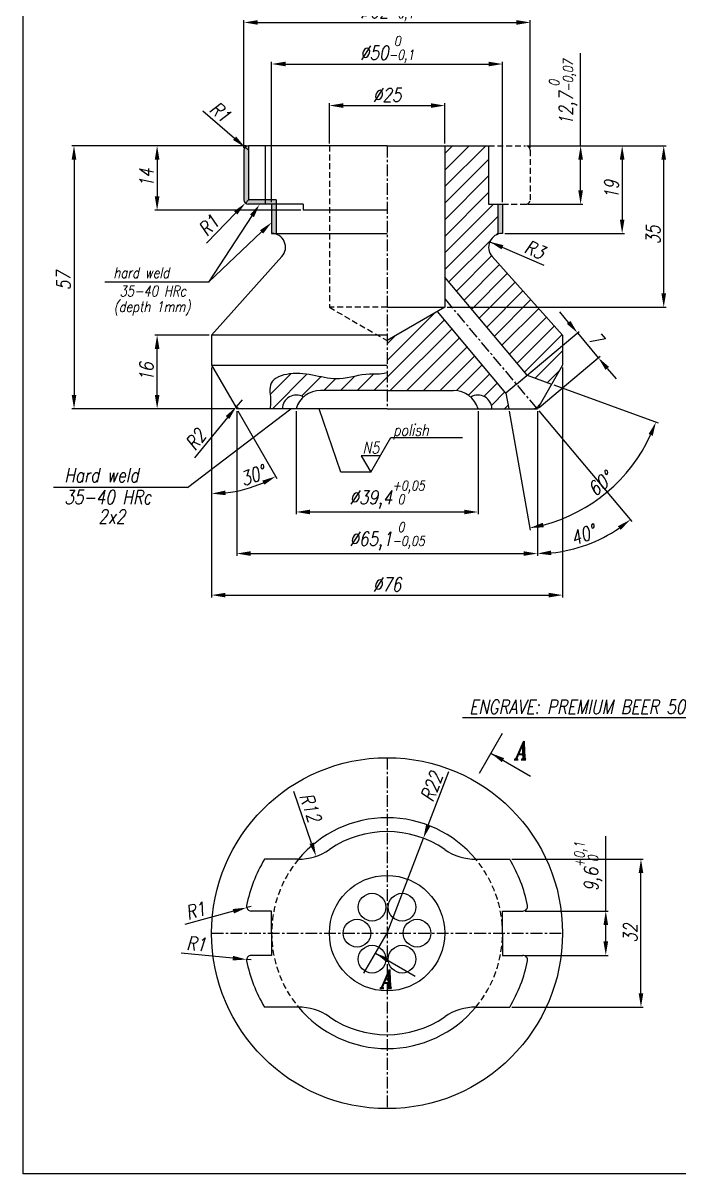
# Model space of a CAD drawing. Header units: millimetres. Extents: x 5 to 286, y 5 to 409.
# Drawn here: x 5 to 147.1, y 5 to 254.2 of the extents above; entities that cross this region are included whole.
import ezdxf

# ---------------------------------------------------------------- set-up
doc = ezdxf.new("R2010")
doc.units = ezdxf.units.MM
doc.header["$LTSCALE"] = 0.2
doc.linetypes.add('CENTERX2', pattern=[20.319999999999997, 12.7, -2.54, 2.54, -2.54])
doc.linetypes.add('HIDDEN', pattern=[9.524999999999999, 6.35, -3.175])
for name, color, linetype in [('CENTERLINE', 4, 'CENTERX2'), ('DIMENSIONS', 2, 'Continuous'), ('HATCH', 3, 'Continuous'), ('HIDDEN', 3, 'HIDDEN'), ('TEXT', 2, 'Continuous')]:
    doc.layers.add(name, color=color, linetype=linetype)
doc.layers.add('OUTLINE', color=7, linetype='Continuous', lineweight=25)
doc.styles.add('ITALICT', font='italict', dxfattribs={"width": 0.8, "height": 3})
doc.dimstyles.new('ISO-25', dxfattribs={"dimtxt": 3, "dimasz": 3, "dimexe": 0.5, "dimexo": 0.5, "dimgap": 0.8, "dimtad": 1, "dimtxsty": 'ITALICT', "dimcen": 0, "dimadec": 0, "dimazin": 0, "dimtfac": 1, "dimtmove": 0, "dimatfit": 3, "dimfxl": 1, "dimarcsym": 0})

# ---------------------------------------------------------------- blocks, each defined once
blk = doc.blocks.new('*D2')
at = {"layer": 'DEFPOINTS', "color": 0}
for p in [(96.3554165740739, 236.3528403433542), (71.35541657407384, 227.6688926138794), (96.3554165740739, 227.6688926138795)]:
    blk.add_point(p, dxfattribs=at)
at = {"layer": 'DIMENSIONS', "color": 0, "lineweight": -2}
for p, q in [((71.35541657407384, 228.1688926138794), (71.35541657407384, 236.8528403433542)), ((96.3554165740739, 228.1688926138795), (96.3554165740739, 236.8528403433542)), ((74.35541657407384, 236.3528403433542), (93.3554165740739, 236.3528403433542))]:
    blk.add_line(p, q, dxfattribs=at)
at = {"layer": 'DIMENSIONS', "color": 0}
for points in [[(74.35541657407384, 236.8528403433542), (74.35541657407384, 235.8528403433542), (71.35541657407384, 236.3528403433542)], [(93.3554165740739, 235.8528403433542), (93.3554165740739, 236.8528403433542), (96.3554165740739, 236.3528403433542)]]:
    blk.add_solid(points, dxfattribs=at)
at = {"layer": 'DIMENSIONS', "color": 0, "insert": (83.85541657407387, 238.6528403433542), "char_height": 3, "attachment_point": 5, "style": 'ITALICT'}
blk.add_mtext('%%C25', dxfattribs=at)
blk = doc.blocks.new('*D3')
at = {"layer": 'DEFPOINTS', "color": 0}
for p in [(108.8554165740739, 245.3528403433542), (58.8554165740739, 214.9688926138794), (108.8554165740739, 214.9688926138794)]:
    blk.add_point(p, dxfattribs=at)
at = {"layer": 'DIMENSIONS', "color": 0, "lineweight": -2}
for p, q in [((58.8554165740739, 215.4688926138794), (58.8554165740739, 245.8528403433542)), ((61.8554165740739, 245.3528403433542), (105.8554165740739, 245.3528403433542)), ((108.8554165740739, 215.4688926138794), (108.8554165740739, 245.8528403433542))]:
    blk.add_line(p, q, dxfattribs=at)
at = {"layer": 'DIMENSIONS', "color": 0}
for points in [[(61.8554165740739, 245.8528403433542), (61.8554165740739, 244.8528403433542), (58.8554165740739, 245.3528403433542)], [(105.8554165740739, 244.8528403433542), (105.8554165740739, 245.8528403433542), (108.8554165740739, 245.3528403433542)]]:
    blk.add_solid(points, dxfattribs=at)
at = {"layer": 'DIMENSIONS', "color": 0, "insert": (83.8554165740739, 248.8375278433542), "char_height": 3, "attachment_point": 5, "style": 'ITALICT'}
blk.add_mtext('%%C50{}{\\H0.71x;\\C3;\\S 0^ -0,1;}', dxfattribs=at)
blk = doc.blocks.new('*D4')
at = {"layer": 'DEFPOINTS', "color": 0}
for p in [(114.8554165740739, 254.3528403433542), (52.8554165740739, 226.6688926138794), (114.8554165740739, 226.6688926138795)]:
    blk.add_point(p, dxfattribs=at)
at = {"layer": 'DIMENSIONS', "color": 0, "lineweight": -2}
for p, q in [((52.8554165740739, 227.1688926138794), (52.8554165740739, 254.8528403433542)), ((55.8554165740739, 254.3528403433542), (111.8554165740739, 254.3528403433542)), ((114.8554165740739, 227.1688926138795), (114.8554165740739, 254.8528403433542))]:
    blk.add_line(p, q, dxfattribs=at)
at = {"layer": 'DIMENSIONS', "color": 0}
for points in [[(55.8554165740739, 254.8528403433542), (55.8554165740739, 253.8528403433542), (52.8554165740739, 254.3528403433542)], [(111.8554165740739, 253.8528403433542), (111.8554165740739, 254.8528403433542), (114.8554165740739, 254.3528403433542)]]:
    blk.add_solid(points, dxfattribs=at)
at = {"layer": 'DIMENSIONS', "color": 0, "insert": (83.8554165740739, 257.8375278433542), "char_height": 3, "attachment_point": 5, "style": 'ITALICT'}
blk.add_mtext('%%C62{}{\\H0.71x;\\C3;\\S 0^ -0,1;}', dxfattribs=at)
blk = doc.blocks.new('*D5')
at = {"layer": 'DEFPOINTS', "color": 0}
for p in [(53.8554165740739, 227.6688926138794), (34.04889041950679, 213.6688926138794), (65.69906546725912, 213.6688926138794)]:
    blk.add_point(p, dxfattribs=at)
at = {"layer": 'DIMENSIONS', "color": 0, "lineweight": -2}
for p, q in [((53.3554165740739, 227.6688926138794), (33.54889041950679, 227.6688926138794)), ((34.04889041950679, 224.6688926138794), (34.04889041950679, 216.6688926138794)), ((65.19906546725912, 213.6688926138794), (33.54889041950679, 213.6688926138794))]:
    blk.add_line(p, q, dxfattribs=at)
at = {"layer": 'DIMENSIONS', "color": 0}
for points in [[(34.54889041950679, 224.6688926138794), (33.54889041950679, 224.6688926138794), (34.04889041950679, 227.6688926138794)], [(33.54889041950679, 216.6688926138794), (34.54889041950679, 216.6688926138794), (34.04889041950679, 213.6688926138794)]]:
    blk.add_solid(points, dxfattribs=at)
at = {"layer": 'DIMENSIONS', "color": 0, "insert": (31.74889041950679, 220.6688926138794), "char_height": 3, "attachment_point": 5, "rotation": 90, "style": 'ITALICT'}
blk.add_mtext('14', dxfattribs=at)
blk = doc.blocks.new('*D6')
at = {"layer": 'DEFPOINTS', "color": 0}
for p in [(34.04889041950679, 186.6688926138794), (45.8554165740739, 186.6688926138794), (51.30541657407349, 170.6688926138794)]:
    blk.add_point(p, dxfattribs=at)
at = {"layer": 'DIMENSIONS', "color": 0, "lineweight": -2}
for p, q in [((45.3554165740739, 186.6688926138794), (33.54889041950679, 186.6688926138794)), ((34.04889041950679, 173.6688926138794), (34.04889041950679, 183.6688926138794)), ((50.80541657407349, 170.6688926138794), (33.54889041950679, 170.6688926138794))]:
    blk.add_line(p, q, dxfattribs=at)
at = {"layer": 'DIMENSIONS', "color": 0}
for points in [[(34.54889041950679, 183.6688926138794), (33.54889041950679, 183.6688926138794), (34.04889041950679, 186.6688926138794)], [(33.54889041950679, 173.6688926138794), (34.54889041950679, 173.6688926138794), (34.04889041950679, 170.6688926138794)]]:
    blk.add_solid(points, dxfattribs=at)
at = {"layer": 'DIMENSIONS', "color": 0, "insert": (31.74889041950679, 178.6688926138794), "char_height": 3, "attachment_point": 5, "rotation": 90, "style": 'ITALICT'}
blk.add_mtext('16', dxfattribs=at)
blk = doc.blocks.new('*D7')
at = {"layer": 'DEFPOINTS', "color": 0}
for p in [(113.8554165740739, 227.6688926138795), (125.7703091131253, 227.6688926138795), (113.8554165740739, 214.9688926138794)]:
    blk.add_point(p, dxfattribs=at)
at = {"layer": 'DIMENSIONS', "color": 0, "lineweight": -2}
for p, q in [((125.7703091131253, 227.6688926138795), (125.7703091131253, 247.7182854710224)), ((114.3554165740739, 227.6688926138795), (126.2703091131253, 227.6688926138795)), ((125.7703091131253, 217.9688926138794), (125.7703091131253, 224.6688926138795)), ((114.3554165740739, 214.9688926138794), (126.2703091131253, 214.9688926138794))]:
    blk.add_line(p, q, dxfattribs=at)
at = {"layer": 'DIMENSIONS', "color": 0}
for points in [[(126.2703091131253, 224.6688926138795), (125.2703091131253, 224.6688926138795), (125.7703091131253, 227.6688926138795)], [(125.2703091131253, 217.9688926138794), (126.2703091131253, 217.9688926138794), (125.7703091131253, 214.9688926138794)]]:
    blk.add_solid(points, dxfattribs=at)
at = {"layer": 'DIMENSIONS', "color": 0, "insert": (122.0043716131253, 239.193589042451), "char_height": 3, "attachment_point": 5, "rotation": 90, "style": 'ITALICT'}
blk.add_mtext('12,7{}{\\H0.71x;\\C3;\\S 0^ -0,07;}', dxfattribs=at)
blk = doc.blocks.new('*D8')
at = {"layer": 'DEFPOINTS', "color": 0}
for p in [(125.7703091131253, 227.6688926138795), (108.8554165740739, 208.6688926138794), (134.7703091131253, 208.6688926138794)]:
    blk.add_point(p, dxfattribs=at)
at = {"layer": 'DIMENSIONS', "color": 0, "lineweight": -2}
for p, q in [((126.2703091131253, 227.6688926138795), (135.2703091131253, 227.6688926138795)), ((134.7703091131253, 224.6688926138795), (134.7703091131253, 211.6688926138794)), ((109.3554165740739, 208.6688926138794), (135.2703091131253, 208.6688926138794))]:
    blk.add_line(p, q, dxfattribs=at)
at = {"layer": 'DIMENSIONS', "color": 0}
for points in [[(135.2703091131253, 224.6688926138795), (134.2703091131253, 224.6688926138795), (134.7703091131253, 227.6688926138795)], [(134.2703091131253, 211.6688926138794), (135.2703091131253, 211.6688926138794), (134.7703091131253, 208.6688926138794)]]:
    blk.add_solid(points, dxfattribs=at)
at = {"layer": 'DIMENSIONS', "color": 0, "insert": (132.4703091131253, 218.1688926138796), "char_height": 3, "attachment_point": 5, "rotation": 90, "style": 'ITALICT'}
blk.add_mtext('19', dxfattribs=at)
blk = doc.blocks.new('*D9')
at = {"layer": 'DEFPOINTS', "color": 0}
for p in [(52.4601171124531, 172.6688926138794), (51.1930096504077, 171.1214952248329)]:
    blk.add_point(p, dxfattribs=at)
at = {"layer": 'DIMENSIONS', "color": 0, "lineweight": -2}
for p, q in [((52.4601171124531, 172.6688926138794), (51.1930096504077, 171.1214952248329)), ((49.29234845733939, 168.8003991412629), (42.15243678534724, 160.081106571216))]:
    blk.add_line(p, q, dxfattribs=at)
at = {"layer": 'DIMENSIONS', "color": 0}
blk.add_solid([(49.67919780460107, 168.4836222757515), (48.90549911007772, 169.1171760067743), (51.1930096504077, 171.1214952248329)], dxfattribs=at)
at = {"layer": 'DIMENSIONS', "color": 0, "insert": (42.3980390353199, 164.0113527654198), "char_height": 3, "attachment_point": 5, "rotation": 50.68720024881949, "style": 'ITALICT'}
blk.add_mtext('R2', dxfattribs=at)
blk = doc.blocks.new('*D10')
at = {"layer": 'DEFPOINTS', "color": 0}
for p in [(53.0968758010462, 227.320518193223), (53.85541657407387, 226.6688926138794)]:
    blk.add_point(p, dxfattribs=at)
at = {"layer": 'DIMENSIONS', "color": 0, "lineweight": -2}
for p, q in [((43.9429141151172, 235.1842425953719), (50.82125348196352, 229.2753949312535)), ((53.85541657407387, 226.6688926138794), (53.0968758010462, 227.320518193223))]:
    blk.add_line(p, q, dxfattribs=at)
at = {"layer": 'DIMENSIONS', "color": 0}
blk.add_solid([(50.49544069229177, 228.8961245447397), (51.14706627163527, 229.6546653177673), (53.0968758010462, 227.320518193223)], dxfattribs=at)
at = {"layer": 'DIMENSIONS', "color": 0, "insert": (47.74301147148908, 234.9519009102913), "char_height": 3, "attachment_point": 5, "rotation": 319.33572399455477, "style": 'ITALICT'}
blk.add_mtext('R1', dxfattribs=at)
blk = doc.blocks.new('*D11')
at = {"layer": 'DEFPOINTS', "color": 0}
for p in [(53.15877569168867, 215.2514725967428), (53.8554165740739, 215.9688926138795)]:
    blk.add_point(p, dxfattribs=at)
at = {"layer": 'DIMENSIONS', "color": 0, "lineweight": -2}
for p, q in [((53.8554165740739, 215.9688926138795), (53.15877569168867, 215.2514725967428)), ((44.75181304318519, 206.5937503185061), (51.06885304453184, 213.0992125453315))]:
    blk.add_line(p, q, dxfattribs=at)
at = {"layer": 'DIMENSIONS', "color": 0}
blk.add_solid([(51.42756305310039, 212.7508921041386), (50.71014303596329, 213.4475329865243), (53.15877569168867, 215.2514725967428)], dxfattribs=at)
at = {"layer": 'DIMENSIONS', "color": 0, "insert": (45.21530568086477, 210.3726254357), "char_height": 3, "attachment_point": 5, "rotation": 45.84188102596294, "style": 'ITALICT'}
blk.add_mtext('R1', dxfattribs=at)
blk = doc.blocks.new('*D12')
at = {"layer": 'DEFPOINTS', "color": 0}
for p in [(110.4072526687774, 73.14389390156572), (138.8456818673037, 73.14389390156572), (110.4072526687774, 41.14389390156572)]:
    blk.add_point(p, dxfattribs=at)
at = {"layer": 'DIMENSIONS', "color": 0, "lineweight": -2}
for p, q in [((110.9072526687774, 73.14389390156572), (139.3456818673037, 73.14389390156572)), ((138.8456818673037, 44.14389390156572), (138.8456818673037, 70.14389390156572)), ((110.9072526687774, 41.14389390156572), (139.3456818673037, 41.14389390156572))]:
    blk.add_line(p, q, dxfattribs=at)
at = {"layer": 'DIMENSIONS', "color": 0}
for points in [[(139.3456818673037, 70.14389390156572), (138.3456818673037, 70.14389390156572), (138.8456818673037, 73.14389390156572)], [(138.3456818673037, 44.14389390156572), (139.3456818673037, 44.14389390156572), (138.8456818673037, 41.14389390156572)]]:
    blk.add_solid(points, dxfattribs=at)
at = {"layer": 'DIMENSIONS', "color": 0, "insert": (136.5456818673037, 57.14389390156575), "char_height": 3, "attachment_point": 5, "rotation": 90, "style": 'ITALICT'}
blk.add_mtext('32', dxfattribs=at)
blk = doc.blocks.new('*D13')
at = {"layer": 'DEFPOINTS', "color": 0}
for p in [(91.70889239280709, 77.69439067328798), (83.8554165740739, 57.14389390156569)]:
    blk.add_point(p, dxfattribs=at)
at = {"layer": 'DIMENSIONS', "color": 0, "lineweight": -2}
for p, q in [((92.77982091354343, 80.49673114215922), (97.2345543337124, 92.15360599388984)), ((83.8554165740739, 57.14389390156569), (91.70889239280709, 77.69439067328798))]:
    blk.add_line(p, q, dxfattribs=at)
at = {"layer": 'DIMENSIONS', "color": 0}
blk.add_solid([(92.31276416873156, 80.6752192289486), (93.2468776583553, 80.31824305536983), (91.70889239280709, 77.69439067328798)], dxfattribs=at)
at = {"layer": 'DIMENSIONS', "color": 0, "insert": (93.51667305873677, 88.86788795838237), "char_height": 3, "attachment_point": 5, "rotation": 69.08539180158002, "style": 'ITALICT'}
blk.add_mtext('R22', dxfattribs=at)
blk = doc.blocks.new('*D14')
at = {"layer": 'DEFPOINTS', "color": 0}
for p in [(64.56811505208805, 85.14389390156572), (68.47277882502573, 73.79692951366445)]:
    blk.add_point(p, dxfattribs=at)
at = {"layer": 'DIMENSIONS', "color": 0, "lineweight": -2}
blk.add_line((67.49661288179128, 76.63367061063985), (63.65818894071581, 87.78814185267528), dxfattribs=at)
at = {"layer": 'DIMENSIONS', "color": 0}
blk.add_solid([(67.02382269896205, 76.47097628676744), (67.96940306462051, 76.79636493451227), (68.47277882502573, 73.79692951366445)], dxfattribs=at)
at = {"layer": 'DIMENSIONS', "color": 0, "insert": (67.2635717294941, 84.37935920632559), "char_height": 3, "attachment_point": 5, "rotation": 288.98912275105647, "style": 'ITALICT'}
blk.add_mtext('R12', dxfattribs=at)
blk = doc.blocks.new('*D16')
at = {"layer": 'DEFPOINTS', "color": 0}
for p in [(51.30541657407306, 170.6688926138802), (116.4054165740748, 170.6688926138802), (116.4054165740748, 139.3474623573824)]:
    blk.add_point(p, dxfattribs=at)
at = {"layer": 'DIMENSIONS', "color": 0, "lineweight": -2}
for p, q in [((51.30541657407306, 170.1688926138802), (51.30541657407306, 138.8474623573824)), ((116.4054165740748, 170.1688926138802), (116.4054165740748, 138.8474623573824)), ((54.30541657407306, 139.3474623573824), (113.4054165740748, 139.3474623573824))]:
    blk.add_line(p, q, dxfattribs=at)
at = {"layer": 'DIMENSIONS', "color": 0}
for points in [[(54.30541657407306, 139.8474623573824), (54.30541657407306, 138.8474623573824), (51.30541657407306, 139.3474623573824)], [(113.4054165740748, 138.8474623573824), (113.4054165740748, 139.8474623573824), (116.4054165740748, 139.3474623573824)]]:
    blk.add_solid(points, dxfattribs=at)
at = {"layer": 'DIMENSIONS', "color": 0, "insert": (83.8554165740743, 143.1133998573824), "char_height": 3, "attachment_point": 5, "style": 'ITALICT'}
blk.add_mtext('%%C65,1{}{\\H0.71x;\\C3;\\S 0^ -0,05;}', dxfattribs=at)
blk = doc.blocks.new('*D17')
at = {"layer": 'DEFPOINTS', "color": 0}
for p in [(45.85541657407393, 180.1085695151298), (121.8554165740744, 180.1085695151306), (121.8554165740744, 130.3474623573824)]:
    blk.add_point(p, dxfattribs=at)
at = {"layer": 'DIMENSIONS', "color": 0, "lineweight": -2}
for p, q in [((45.85541657407393, 179.6085695151298), (45.85541657407393, 129.8474623573824)), ((121.8554165740744, 179.6085695151306), (121.8554165740744, 129.8474623573824)), ((48.85541657407393, 130.3474623573824), (118.8554165740744, 130.3474623573824))]:
    blk.add_line(p, q, dxfattribs=at)
at = {"layer": 'DIMENSIONS', "color": 0}
for points in [[(48.85541657407393, 130.8474623573824), (48.85541657407393, 129.8474623573824), (45.85541657407393, 130.3474623573824)], [(118.8554165740744, 129.8474623573824), (118.8554165740744, 130.8474623573824), (121.8554165740744, 130.3474623573824)]]:
    blk.add_solid(points, dxfattribs=at)
at = {"layer": 'DIMENSIONS', "color": 0, "insert": (83.85541657407418, 132.6474623573824), "char_height": 3, "attachment_point": 5, "style": 'ITALICT'}
blk.add_mtext('%%C76', dxfattribs=at)
blk = doc.blocks.new('*D18')
at = {"layer": 'DEFPOINTS', "color": 0}
for p in [(113.8554165740739, 227.6688926138794), (143.7703091131253, 227.6688926138794), (96.3554165740739, 192.6688926138794)]:
    blk.add_point(p, dxfattribs=at)
at = {"layer": 'DIMENSIONS', "color": 0, "lineweight": -2}
for p, q in [((114.3554165740739, 227.6688926138794), (144.2703091131253, 227.6688926138794)), ((143.7703091131253, 195.6688926138794), (143.7703091131253, 224.6688926138794)), ((96.8554165740739, 192.6688926138794), (144.2703091131253, 192.6688926138794))]:
    blk.add_line(p, q, dxfattribs=at)
at = {"layer": 'DIMENSIONS', "color": 0}
for points in [[(144.2703091131253, 224.6688926138794), (143.2703091131253, 224.6688926138794), (143.7703091131253, 227.6688926138794)], [(143.2703091131253, 195.6688926138794), (144.2703091131253, 195.6688926138794), (143.7703091131253, 192.6688926138794)]]:
    blk.add_solid(points, dxfattribs=at)
at = {"layer": 'DIMENSIONS', "color": 0, "insert": (141.4703091131253, 208.3331660156816), "char_height": 3, "attachment_point": 5, "rotation": 90, "style": 'ITALICT'}
blk.add_mtext('35', dxfattribs=at)
blk = doc.blocks.new('*D19')
at = {"layer": 'DEFPOINTS', "color": 0}
for p in [(64.15541657407468, 170.6688926138794), (103.5554165740747, 170.6688926138794), (103.5554165740747, 148.3474623573824)]:
    blk.add_point(p, dxfattribs=at)
at = {"layer": 'DIMENSIONS', "color": 0, "lineweight": -2}
for p, q in [((64.15541657407468, 170.1688926138794), (64.15541657407468, 147.8474623573824)), ((103.5554165740747, 170.1688926138794), (103.5554165740747, 147.8474623573824)), ((67.15541657407468, 148.3474623573824), (100.5554165740747, 148.3474623573824))]:
    blk.add_line(p, q, dxfattribs=at)
at = {"layer": 'DIMENSIONS', "color": 0}
for points in [[(67.15541657407468, 148.8474623573824), (67.15541657407468, 147.8474623573824), (64.15541657407468, 148.3474623573824)], [(100.5554165740747, 147.8474623573824), (100.5554165740747, 148.8474623573824), (103.5554165740747, 148.3474623573824)]]:
    blk.add_solid(points, dxfattribs=at)
at = {"layer": 'DIMENSIONS', "color": 0, "insert": (83.8554165740747, 152.1133998573824), "char_height": 3, "attachment_point": 5, "style": 'ITALICT'}
blk.add_mtext('%%c39,4{}{\\H0.71x;\\C3;\\S+0,05^  0;}', dxfattribs=at)
blk = doc.blocks.new('*D20')
at = {"layer": 'DEFPOINTS', "color": 0}
for p in [(53.8554165740739, 227.6688926138794), (16.04889041950678, 170.6688926138794), (51.30541657407349, 170.6688926138794)]:
    blk.add_point(p, dxfattribs=at)
at = {"layer": 'DIMENSIONS', "color": 0, "lineweight": -2}
for p, q in [((53.3554165740739, 227.6688926138794), (15.54889041950678, 227.6688926138794)), ((16.04889041950678, 224.6688926138794), (16.04889041950678, 173.6688926138794)), ((50.80541657407349, 170.6688926138794), (15.54889041950678, 170.6688926138794))]:
    blk.add_line(p, q, dxfattribs=at)
at = {"layer": 'DIMENSIONS', "color": 0}
for points in [[(16.54889041950678, 224.6688926138794), (15.54889041950678, 224.6688926138794), (16.04889041950678, 227.6688926138794)], [(15.54889041950678, 173.6688926138794), (16.54889041950678, 173.6688926138794), (16.04889041950678, 170.6688926138794)]]:
    blk.add_solid(points, dxfattribs=at)
at = {"layer": 'DIMENSIONS', "color": 0, "insert": (13.74889041950678, 198.4272385178755), "char_height": 3, "attachment_point": 5, "rotation": 90, "style": 'ITALICT'}
blk.add_mtext('57', dxfattribs=at)
blk = doc.blocks.new('*D21')
at = {"layer": 'DEFPOINTS', "color": 0}
for p in [(113.2894105266452, 61.94389390156573), (131.2292961784538, 61.94389390156573), (113.2894105266452, 52.34389390156571)]:
    blk.add_point(p, dxfattribs=at)
at = {"layer": 'DIMENSIONS', "color": 0, "lineweight": -2}
for p, q in [((131.2292961784538, 61.94389390156573), (131.2292961784538, 78.1820724729943)), ((113.7894105266452, 61.94389390156573), (131.7292961784538, 61.94389390156573)), ((131.2292961784538, 55.34389390156571), (131.2292961784538, 58.94389390156573)), ((113.7894105266452, 52.34389390156571), (131.7292961784538, 52.34389390156571))]:
    blk.add_line(p, q, dxfattribs=at)
at = {"layer": 'DIMENSIONS', "color": 0}
for points in [[(131.7292961784538, 58.94389390156573), (130.7292961784538, 58.94389390156573), (131.2292961784538, 61.94389390156573)], [(130.7292961784538, 55.34389390156571), (131.7292961784538, 55.34389390156571), (131.2292961784538, 52.34389390156571)]]:
    blk.add_solid(points, dxfattribs=at)
at = {"layer": 'DIMENSIONS', "color": 0, "insert": (127.4633586784538, 71.56298318728003), "char_height": 3, "attachment_point": 5, "rotation": 90, "style": 'ITALICT'}
blk.add_mtext('9,6{}{\\H0.71x;\\C3;\\S+0,1^  0;}', dxfattribs=at)
blk = doc.blocks.new('*D22')
at = {"layer": 'DEFPOINTS', "color": 0}
for p in [(114.204036635626, 177.9595665447725), (119.5014910072323, 176.0314508361244), (109.6077699769122, 174.1028408866533), (110.2132677077593, 170.6688926138801), (126.4027772771023, 149.1172766491411)]:
    blk.add_point(p, dxfattribs=at)
at = {"layer": 'DIMENSIONS', "color": 0, "lineweight": -2}
for p, q in [((119.9713373176253, 175.8604407644616), (142.5581270073707, 167.6395216297632)), ((110.3000917965927, 170.176488737374), (114.8473940981899, 144.387455866018))]:
    blk.add_line(p, q, dxfattribs=at)
blk.add_arc((108.5658809109107, 180.0116874047266), 35.673792732384, 284.8197294253095, 335.1802705746891, dxfattribs=at)
at = {"layer": 'DIMENSIONS', "color": 0}
for points in [[(141.4068322480277, 164.84647569463), (140.4823518376587, 165.2277052460082), (142.0882806969778, 167.810531701426)], [(117.5830241472205, 146.0128878267543), (117.7979276265457, 145.0362525342454), (114.7605700093565, 144.8798597425241)]]:
    blk.add_solid(points, dxfattribs=at)
at = {"layer": 'DIMENSIONS', "color": 0, "insert": (130.0181413675335, 154.445878936279), "char_height": 3, "attachment_point": 5, "rotation": 39.99999999999929, "style": 'ITALICT'}
blk.add_mtext('60%%d', dxfattribs=at)
blk = doc.blocks.new('*D25')
at = {"layer": 'DEFPOINTS', "color": 0}
for p in [(53.45676712023592, 62.6803796441227), (54.42142262150259, 62.94389390156573)]:
    blk.add_point(p, dxfattribs=at)
at = {"layer": 'DIMENSIONS', "color": 0, "lineweight": -2}
for p, q in [((54.42142262150259, 62.94389390156573), (53.45676712023592, 62.6803796441227)), ((50.56280061643563, 61.88983687179351), (40.03426125386465, 59.01376325956132))]:
    blk.add_line(p, q, dxfattribs=at)
at = {"layer": 'DIMENSIONS', "color": 0}
blk.add_solid([(50.69455774515716, 61.40750912116012), (50.4310434877141, 62.37216462242689), (53.45676712023592, 62.6803796441227)], dxfattribs=at)
at = {"layer": 'DIMENSIONS', "color": 0, "insert": (42.35487434862458, 62.03195434711017), "char_height": 3, "attachment_point": 5, "rotation": 15.278688410385342, "style": 'ITALICT'}
blk.add_mtext('R1', dxfattribs=at)
blk = doc.blocks.new('*D26')
at = {"layer": 'DEFPOINTS', "color": 0}
for p in [(53.42620845096707, 51.44161163160791), (54.42142262150259, 51.34389390156571)]:
    blk.add_point(p, dxfattribs=at)
at = {"layer": 'DIMENSIONS', "color": 0, "lineweight": -2}
for p, q in [((50.44056593935947, 51.73476482173463), (39.25494744588737, 52.83305429616208)), ((54.42142262150259, 51.34389390156571), (53.42620845096707, 51.44161163160791))]:
    blk.add_line(p, q, dxfattribs=at)
at = {"layer": 'DIMENSIONS', "color": 0}
blk.add_solid([(50.39170707433835, 51.2371577364667), (50.48942480438058, 52.23237190700256), (53.42620845096707, 51.44161163160791)], dxfattribs=at)
at = {"layer": 'DIMENSIONS', "color": 0, "insert": (42.49910693166387, 54.82557827528428), "char_height": 3, "attachment_point": 5, "rotation": 354.39223769612306, "style": 'ITALICT'}
blk.add_mtext('R1', dxfattribs=at)
blk = doc.blocks.new('*D27')
at = {"layer": 'DEFPOINTS', "color": 0}
for p in [(106.1020143552825, 206.8600165459513), (108.8554165740739, 205.6688926138794)]:
    blk.add_point(p, dxfattribs=at)
at = {"layer": 'DIMENSIONS', "color": 0, "lineweight": -2}
blk.add_line((106.1020143552825, 206.8600165459513), (117.8317428121979, 201.7857269320389), dxfattribs=at)
at = {"layer": 'DIMENSIONS', "color": 0}
blk.add_solid([(109.0539372294192, 206.127792983678), (108.6568959187286, 205.2099922440808), (106.1020143552825, 206.8600165459513)], dxfattribs=at)
at = {"layer": 'DIMENSIONS', "color": 0, "insert": (115.8112533198597, 205.1657828226413), "char_height": 3, "attachment_point": 5, "rotation": 336.606653660346, "style": 'ITALICT'}
blk.add_mtext('R3', dxfattribs=at)
blk = doc.blocks.new('*D28')
at = {"layer": 'DEFPOINTS', "color": 0}
for p in [(129.6110561976329, 181.7497399514678), (111.905903306269, 176.0312037157129), (116.4054165740748, 170.6688926138801)]:
    blk.add_point(p, dxfattribs=at)
at = {"layer": 'DIMENSIONS', "color": 0, "lineweight": -2}
for p, q in [((123.1831801007675, 189.4101843826576), (121.2548172717079, 191.7083177120145)), ((112.2889255278285, 176.3525975205562), (125.4945651513866, 187.4334448581439)), ((125.1115429298271, 187.1120510533007), (129.6110561976329, 181.7497399514678)), ((116.7884387956343, 170.9902864187233), (129.9940784191924, 182.0711337563111)), ((131.5394190266925, 179.4516066221109), (133.4677818557522, 177.153473292754))]:
    blk.add_line(p, q, dxfattribs=at)
at = {"layer": 'DIMENSIONS', "color": 0}
for points in [[(122.800157879208, 189.0887905778143), (123.566202322327, 189.7315781875008), (125.1115429298271, 187.1120510533007)], [(131.922441248252, 179.7730004269542), (131.1563968051331, 179.1302128172676), (129.6110561976329, 181.7497399514678)]]:
    blk.add_solid(points, dxfattribs=at)
at = {"layer": 'DIMENSIONS', "color": 0, "insert": (129.1232017829036, 185.9093070046633), "char_height": 3, "attachment_point": 5, "rotation": 310.00000000000017, "style": 'ITALICT'}
blk.add_mtext('7', dxfattribs=at)
blk = doc.blocks.new('*D29')
at = {"layer": 'DEFPOINTS', "color": 0}
for p in [(45.8554165740739, 186.6688926138794), (45.85541657407393, 180.1085695151298), (50.72806630488344, 171.6688926138802), (51.30541657407306, 170.6688926138802), (50.6791224681055, 152.7519739751246)]:
    blk.add_point(p, dxfattribs=at)
at = {"layer": 'DIMENSIONS', "color": 0, "lineweight": -2}
for p, q in [((45.85541657407393, 179.6085695151297), (45.85541657407405, 151.8299543932137)), ((51.55541657407305, 170.235879911988), (59.99472413503125, 155.6185704357073))]:
    blk.add_line(p, q, dxfattribs=at)
blk.add_arc((45.85541657407393, 180.1085695151297), 27.77861512191597, 276.1907686826671, 293.8092313173316, dxfattribs=at)
at = {"layer": 'DIMENSIONS', "color": 0}
for points in [[(57.2956941720321, 154.2481829489746), (56.84318762236992, 155.1399440282514), (59.74472413503126, 156.0515831375995)], [(48.82404045872097, 152.9912200217654), (48.87803883097303, 151.9926789981744), (45.85541657407405, 152.3299543932137)]]:
    blk.add_solid(points, dxfattribs=at)
at = {"layer": 'DIMENSIONS', "color": 0, "insert": (54.78125286085475, 156.2445950952575), "char_height": 3, "attachment_point": 5, "rotation": 20.507291953459436, "style": 'ITALICT'}
blk.add_mtext('30%%d', dxfattribs=at)
blk = doc.blocks.new('*D30')
at = {"layer": 'DEFPOINTS', "color": 0}
for p in [(96.3554165740739, 194.5635521453951), (116.4054165740748, 170.6688926138801), (116.4054165740747, 170.6688926138802), (116.4054165740748, 170.1688926138802), (123.6272432430736, 140.1976098965998)]:
    blk.add_point(p, dxfattribs=at)
at = {"layer": 'DIMENSIONS', "color": 0, "lineweight": -2}
for p, q in [((116.4054165740748, 169.6688926138802), (116.4054165740765, 138.8534994202207)), ((116.7268103789181, 170.2858703923206), (136.8559571162645, 146.296887452232))]:
    blk.add_line(p, q, dxfattribs=at)
blk.add_arc((116.4054165740747, 170.6688926138802), 31.31539319365949, 275.4910099577759, 304.5089900422274, dxfattribs=at)
at = {"layer": 'DIMENSIONS', "color": 0}
for points in [[(134.4493779898357, 144.4658631127082), (133.8440215549755, 145.2618176257134), (136.5345633114212, 146.6799096737915)], [(119.3780231334808, 139.996624791347), (119.4259228992837, 138.9977726439118), (116.4054165740765, 139.3534994202207)]]:
    blk.add_solid(points, dxfattribs=at)
at = {"layer": 'DIMENSIONS', "color": 0, "insert": (126.3292655128216, 143.403341740597), "char_height": 3, "attachment_point": 5, "rotation": 20.000000000001606, "style": 'ITALICT'}
blk.add_mtext('40%%d', dxfattribs=at)

msp = doc.modelspace()

# ---------------------------------------------------------------- hatches: boundary and pattern name
at = {"layer": 'DIMENSIONS'}
h = msp.add_hatch(color=256, dxfattribs=at)
h.paths.add_polyline_path([(53.8554165740739, 227.6688926138794, 0.4142135623730955), (52.8554165740739, 226.6688926138794), (52.8554165740739, 215.9688926138795, 0.4142135623730951), (53.8554165740739, 214.9688926138795), (57.50497155696308, 214.9688926138795), (57.50497155696311, 215.9688926138796), (53.8554165740739, 215.9688926138795)])
h.paths.add_polyline_path([(59.85541657407393, 215.9688926138795), (57.50497155696308, 215.9688926138796), (57.50497155696308, 214.9688926138794), (59.85541657407393, 214.9688926138794)])
h.paths.add_polyline_path([(59.85541657407393, 214.9688926138795), (58.8554165740739, 214.9688926138795), (58.85541657407393, 208.6688926138794), (59.8554165740739, 208.6688926138794)])
h.paths.add_polyline_path([(59.8554165740739, 208.6688926138795), (58.8554165740737, 208.6688926138794, -0.08516423317475899), (59.8554165740739, 208.4973197386257)])
msp.add_hatch(color=256, dxfattribs=at).paths.add_polyline_path([(107.8554165740739, 208.4973197386257, -0.08516423317474237), (108.8554165740739, 208.6688926138794), (108.8554165740739, 214.9688926138794), (107.8554165740738, 214.9688926138794)])
at = {"layer": 'HATCH'}
h = msp.add_hatch(dxfattribs=at)
h.set_pattern_fill('ANSI31', color=256, scale=0.8)
h.set_pattern_definition([(45, (-96.5370185984076, -124.9623540749358), (-1.79605122421383, 1.796051224213831), [])])
edge = h.paths.add_edge_path()
edge.add_spline(control_points=[(83.85541657407387, 178.4555304455012), (82.15708846071107, 178.0955868478179), (78.94382468636138, 178.5125132467647), (72.04916649039717, 175.955340608313), (65.39435571734111, 179.4873227832325), (57.74300547346792, 176.9033673175562), (58.79971498484753, 173.0408803123388), (58.5542543501781, 171.1793054771303), (58.44698227788706, 170.6688926138794)], knot_values=[2.115936923498411, 2.115936923498411, 2.115936923498411, 2.115936923498411, 5.334420531791856, 11.85554640117605, 22.75404670368441, 27.2257368859009, 31.2263060126793, 32.79064675451269, 32.79064675451269, 32.79064675451269, 32.79064675451269], degree=3, periodic=0)
edge.add_line((58.44698227788709, 170.6688926138794), (61.15541657407471, 170.6688926138794))
edge.add_arc((64.1554165740747, 170.6688926138794), 2.999999999999993, 58.346759736255876, 180, ccw=False)
edge.add_arc((69.44691919620388, 169.1688926138795), 5.499999999999999, 90, 132.5201396043835, ccw=False)
edge.add_line((69.44691919620388, 174.6688926138795), (83.8554165740739, 174.6688926138794))
edge.add_line((83.8554165740739, 174.6688926138794), (83.8554165740739, 178.4555304455012))
h.paths.add_polyline_path([(94.78823218826287, 191.7640782868617), (83.8554165740739, 185.4520142490091), (83.8554165740739, 174.6688926138794), (98.26391395194551, 174.6688926138795, -0.1876875338604722), (101.9810852154243, 173.2226116221443, -0.5870088245174057), (106.5554165740745, 170.66889261388), (110.2132677077593, 170.6688926138801), (109.6077699769122, 174.1028408866533)])
h.paths.add_polyline_path([(106.6213614948315, 203.6666444017661, -0.5339319215584636), (107.8554165740739, 208.4973197386257), (107.8554165740738, 214.9688926138794), (105.8554165740739, 214.9688926138794), (105.8554165740739, 227.6688926138795), (96.3554165740739, 227.6688926138794), (96.3554165740739, 199.2307236259763), (114.204036635626, 177.9595665447725), (119.5014910072323, 176.0314508361244), (121.8554165740744, 180.1085695151306), (121.8554165740743, 186.6688926138803)])

# ---------------------------------------------------------------- linework, layer by layer
at = {"layer": 'CENTERLINE'}
for p, q in [((83.85541657407387, 227.6688926138794), (83.8554165740739, 170.6688926138794)), ((116.4054165740748, 170.6688926138801), (96.3554165740739, 194.5635521453951)), ((83.8554165740739, 95.14389390156572), (83.8554165740739, 19.14389390156572)), ((45.8554165740739, 57.14389390156572), (121.8554165740739, 57.14389390156572))]:
    msp.add_line(p, q, dxfattribs=at)
at = {"layer": 'DIMENSIONS'}
for p, q in [((54.59589386226588, 212.462067820371), (45.14398337994777, 198.0842712628985)), ((56.67634514433959, 208.9968006573754), (45.14398337994777, 198.0842712628985)), ((45.14398337994777, 198.0842712628985), (40.94398337994778, 198.0842712628985)), ((45.14398337994777, 198.0842712628985), (42.14398337994777, 198.0842712628985)), ((40.59670489736851, 153.6385808057668), (63.01385072205522, 170.6688926138795)), ((73.82768091183613, 156.9645667933391), (69.12828346566471, 170.6688926138795)), ((80.32667323563993, 156.9645667933391), (84.67697844766724, 164.4995164490022)), ((84.67697844766724, 164.4995164490022), (100.1547913231179, 164.4995164490022)), ((82.37506975485502, 160.5124936386669), (78.27827671642484, 160.5124936386669)), ((78.27827671642484, 160.5124936386669), (80.32667323563993, 156.9645667933391)), ((80.32667323563993, 156.9645667933391), (73.82768091183613, 156.9645667933391))]:
    msp.add_line(p, q, dxfattribs=at)
for centre, start, end in [((64.1554165740747, 170.6688926138794), 58.34675973625588, 180), ((103.5554165740745, 170.6688926138799), 0, 121.6532402637431)]:
    msp.add_arc(centre, 3, start, end, dxfattribs=at)
msp.add_open_spline([(83.85541657407387, 178.4555304455012), (82.15708846071107, 178.0955868478179), (78.94382468636138, 178.5125132467647), (72.04916649039717, 175.955340608313), (65.39435571734111, 179.4873227832325), (57.74300547346792, 176.9033673175562), (58.79971498484753, 173.0408803123388), (58.5542543501781, 171.1793054771303), (58.44698227788706, 170.6688926138794)], degree=3, knots=[2.115936923498411, 2.115936923498411, 2.115936923498411, 2.115936923498411, 5.334420531791856, 11.85554640117605, 22.75404670368441, 27.2257368859009, 31.2263060126793, 32.79064675451269, 32.79064675451269, 32.79064675451269, 32.79064675451269], dxfattribs=at)
for points in [[(54.17808973001448, 212.7367307175262), (55.01369799451726, 212.1874049232159), (56.24387124519677, 214.9688926138794)], [(56.3326864108345, 209.3599792289979), (57.02000387784469, 208.6336220857531), (58.8554165740739, 211.058753058406)]]:
    msp.add_solid(points, dxfattribs=at)
at = {"layer": 'HIDDEN'}
for p, q in [((71.35541657407384, 227.6688926138794), (71.35541657407384, 192.6688926138794)), ((105.8554165740739, 227.6688926138795), (113.8554165740739, 227.6688926138795)), ((114.8554165740739, 226.6688926138795), (114.8554165740739, 215.9688926138794)), ((108.8554165740739, 214.9688926138794), (113.8554165740739, 214.9688926138794)), ((83.85541657407381, 192.6688926138794), (71.35541657407384, 192.6688926138794)), ((71.35541657407384, 192.6688926138794), (83.85541657407387, 185.4520142490091)), ((50.72806630488344, 171.6688926138802), (51.30541657407306, 170.6688926138802)), ((52.46011711245231, 170.6688926138802), (51.30541657407306, 170.6688926138802)), ((115.2507160356955, 170.6688926138802), (116.4054165740747, 170.6688926138802)), ((116.9827668432644, 171.6688926138802), (116.4054165740747, 170.6688926138802))]:
    msp.add_line(p, q, dxfattribs=at)
for centre, radius, start, end in [((113.8554165740739, 226.6688926138795), 1, 0, 90), ((113.8554165740739, 215.9688926138794), 1, 270, 0), ((83.8554165740739, 57.14389390156572), 25, 140.2074216432206, 219.7925783567794), ((83.8554165740739, 57.14389390156572), 25, 320.2074216432206, 39.79257835677945)]:
    msp.add_arc(centre, radius, start, end, dxfattribs=at)
at = {"layer": 'OUTLINE'}
for p, q in [((5, 5), (5, 408.9999999999999)), ((83.8554165740739, 227.6688926138794), (53.8554165740739, 227.6688926138794)), ((53.8554165740739, 227.6688926138794), (53.8554165740739, 215.9688926138795)), ((57.50497155696308, 214.9688926138794), (57.50497155696308, 227.6688926138794)), ((83.8554165740739, 227.6688926138794), (105.8554165740739, 227.6688926138795)), ((96.3554165740739, 227.6688926138794), (96.3554165740739, 192.6688926138794)), ((105.8554165740739, 227.6688926138795), (105.8554165740739, 214.9688926138794)), ((52.8554165740739, 226.6688926138794), (52.8554165740739, 215.9688926138795)), ((59.85541657407393, 215.9688926138795), (53.8554165740739, 215.9688926138795)), ((65.69906546725912, 214.9688926138794), (53.8554165740739, 214.9688926138795)), ((58.8554165740739, 214.9688926138794), (58.8554165740739, 208.6688926138794)), ((59.85541657407393, 215.9688926138795), (59.8554165740739, 208.4973197386257)), ((65.69906546725912, 214.9688926138795), (65.69906546725912, 213.6688926138794)), ((105.8554165740738, 214.9688926138794), (108.8554165740739, 214.9688926138794)), ((107.8554165740738, 214.9688926138794), (107.8554165740739, 208.4973197386257)), ((108.8554165740739, 214.9688926138794), (108.8554165740739, 208.6688926138794)), ((83.85541657407387, 213.6688926138794), (65.69906546725912, 213.6688926138794)), ((58.8554165740739, 208.6688926138794), (69.85541657407387, 208.6688926138794)), ((58.85541657407393, 208.6688926138794), (83.85541657407387, 208.6688926138794)), ((45.8554165740739, 186.6688926138794), (61.08947165331639, 203.6666444017662)), ((121.8554165740743, 186.6688926138803), (106.6213614948315, 203.6666444017661)), ((114.204036635626, 177.9595665447725), (96.35541657407387, 199.2307236259763)), ((83.85541657407393, 192.6688926138794), (96.3554165740739, 192.6688926138794)), ((96.3554165740739, 192.6688926138794), (83.85541657407387, 185.4520142490091)), ((109.6077699769122, 174.1028408866533), (94.78823218826287, 191.7640782868617)), ((45.8554165740739, 186.6688926138794), (45.85541657407393, 180.1085695151298)), ((81.74772141948702, 186.6688926138794), (45.8554165740739, 186.6688926138794)), ((83.85541657407387, 186.6688926138796), (45.85541657407384, 186.6688926138794)), ((121.8554165740743, 186.6688926138803), (121.8554165740744, 180.1085695151306)), ((45.85541657407396, 180.1085695151297), (50.72806630488424, 171.6688926138794)), ((45.85541657407393, 180.1085695151298), (83.8554165740739, 180.1085695151298)), ((121.8554165740744, 180.1085695151306), (116.9827668432644, 171.6688926138802)), ((111.905903306269, 176.0312037157129), (114.204036635626, 177.9595665447725)), ((114.204036635626, 177.9595665447725), (119.5014910072323, 176.0314508361244)), ((83.8554165740747, 174.6688926138794), (69.44691919620391, 174.6688926138794)), ((83.8554165740747, 174.6688926138794), (98.26391395194548, 174.6688926138794)), ((111.905903306269, 176.0312037157129), (109.6077699769121, 174.1028408866533)), ((109.6077699769122, 174.1028408866533), (110.2132677077593, 170.6688926138801)), ((83.8554165740739, 170.6688926138794), (52.4601171124531, 170.6688926138794)), ((83.85541657407467, 170.6688926138794), (115.2507160356955, 170.6688926138802)), ((103.8554165740739, 91.78491005294325), (108.8554165740739, 100.4451640907876)), ((64.56811505208802, 73.14389390156572), (57.3035804793704, 73.14389390156572)), ((103.1427180960598, 73.14389390156572), (110.4072526687774, 73.14389390156572)), ((58.8554165740739, 61.94389390156576), (54.42142262150259, 61.94389390156573)), ((58.8554165740739, 57.14389390156572), (58.8554165740739, 61.94389390156573)), ((108.8554165740739, 61.94389390156576), (113.2894105266452, 61.94389390156573)), ((108.8554165740739, 57.14389390156572), (108.8554165740739, 61.94389390156573)), ((58.8554165740739, 57.14389390156572), (58.8554165740739, 52.34389390156571)), ((78.8554165740739, 48.48363986372132), (83.8554165740739, 57.14389390156572)), ((108.8554165740739, 57.14389390156572), (108.8554165740739, 52.34389390156571)), ((58.8554165740739, 52.34389390156571), (54.42142262150259, 52.34389390156571)), ((108.8554165740739, 52.34389390156571), (113.2894105266452, 52.34389390156571)), ((64.56811505208796, 41.14389390156572), (57.3035804793704, 41.14389390156572)), ((103.1427180960598, 41.14389390156572), (110.4072526687774, 41.14389390156572)), ((286, 5), (5, 5))]:
    msp.add_line(p, q, dxfattribs=at)
for centre, radius in [((83.8554165740739, 57.14389390156572), 38), ((83.8554165740739, 57.14389390156572), 12.5), ((80.60541657407401, 62.77305902616456), 3), ((87.10541657407396, 62.7730590261645), 3), ((77.35541657407393, 57.14389390156578), 3), ((90.35541657407384, 57.14389390156569), 3), ((80.6054165740739, 51.51472877696696), 3), ((87.10541657407379, 51.51472877696688), 3)]:
    msp.add_circle(centre, radius, dxfattribs=at)
for centre, radius, start, end in [((53.8554165740739, 226.6688926138794), 1, 90, 180), ((53.8554165740739, 215.9688926138795), 1, 180, 270), ((58.8554165740739, 205.6688926138794), 3, 318.1320522144577, 90), ((108.8554165740739, 205.6688926138794), 3, 90, 221.867947785545), ((69.44691919620391, 169.1688926138795), 5.5, 90, 164.173379868129), ((98.26391395194548, 169.1688926138795), 5.5, 15.82662013187107, 90), ((52.4601171124531, 172.6688926138794), 2, 210.0000000000001, 270), ((115.2507160356954, 172.6688926138802), 2, 270.0000000000016, 330.0000000000016), ((83.8554165740739, 57.14389390156572), 25, 39.79257835677945, 140.2074216432206), ((83.8554165740739, 57.14389390156572), 22, 55.43967822000218, 124.5603217799978), ((64.56811505208802, 85.14389390156572), 12, 270, 304.5603217799979), ((103.1427180960598, 85.14389390156572), 12, 235.4396782200023, 270), ((83.8554165740739, 57.14389390156572), 31, 148.9270490278467, 168.8526220138826), ((83.8554165740739, 57.14389390156572), 31, 11.1473779861174, 31.07295097215333), ((54.42142262150259, 62.94389390156573), 1, 168.852622013883, 270), ((113.2894105266452, 62.94389390156573), 1, 270, 11.14737798611696), ((54.42142262150259, 51.34389390156571), 1, 90, 191.147377986117), ((113.2894105266452, 51.34389390156571), 1, 348.8526220138831, 90), ((83.8554165740739, 57.14389390156572), 31, 191.1473779861174, 211.0729509721533), ((83.8554165740739, 57.14389390156572), 31, 328.9270490278466, 348.8526220138826), ((64.56811505208796, 29.14389390156572), 12, 55.43967822000203, 90), ((83.8554165740739, 57.14389390156572), 25, 219.7925783567794, 320.2074216432206), ((103.1427180960598, 29.14389390156572), 12, 90, 124.560321779998), ((83.8554165740739, 57.14389390156572), 22, 235.4396782200022, 304.5603217799978)]:
    msp.add_arc(centre, radius, start, end, dxfattribs=at)
at = {"layer": 'TEXT'}
for p, q in [((45.14398337994777, 198.0842712628985), (22.69622911184052, 198.0842712628985)), ((40.59670489736851, 153.6385808057668), (11.63841806307374, 153.6385808057668)), ((210.6425587477359, 103.7760468349204), (100.1848192432195, 103.7760468349204))]:
    msp.add_line(p, q, dxfattribs=at)

# ---------------------------------------------------------------- texts
at = {"layer": 'DIMENSIONS', "style": 'ITALICT', "width": 0.8}
for s, height, p in [('polish', 2.5, (85.17388734791388, 164.8522409116497)), ('N5', 2.5, (78.56577113249449, 161.0114100785987)), ('A', 4, (111.6869377366824, 94.7536911756832)), ('A', 4, (82.58212272263648, 45.2441713335092))]:
    msp.add_text(s, height=height, dxfattribs=at).set_placement(p)
at = {"layer": 'TEXT', "style": 'ITALICT'}
for s, height, width, p in [('hard weld', 2.3, 0.8, (24.60335278771942, 199.0132639239332)), ('35-40 HRc', 2.3, 0.8, (25.90311596810312, 195.0342296215278)), ('(depth 1mm)', 2.3, 0.8, (24.63972904525809, 191.6560817645529)), ('Hard weld', 3, 0.8000000000000002, (13.97065280496878, 154.8041247605311)), ('35-40 HRc', 3, 0.8000000000000002, (13.97065280496878, 150.0541247605311)), ('2x2', 3, 0.8000000000000002, (21.29686419190949, 145.8702279393676)), ('ENGRAVE: PREMIUM BEER 500ml, PAIR No., BIE', 3, 0.8000000000000002, (101.6278997557434, 104.6367414453044))]:
    msp.add_text(s, height=height, dxfattribs=dict(at, width=width)).set_placement(p)

# ---------------------------------------------------------------- dimensions: what is measured, and where the dimension line sits
at = {"layer": 'DIMENSIONS'}
for base, p1, p2, text, override, picture, middle in [((114.8554165740739, 254.3528403433542), (52.8554165740739, 226.6688926138794), (114.8554165740739, 226.6688926138795), '%%C<>{}{\\H0.71x;\\C3;\\S 0^ -0,1;}', {"dimtp": 0, "dimtm": 0.1, "dimtdec": 2, "dimtmove": 0, "dimtzin": 8}, '*D4', (83.8554165740739, 254.3528403433542)), ((108.8554165740739, 245.3528403433542), (58.8554165740739, 214.9688926138794), (108.8554165740739, 214.9688926138794), '%%C<>{}{\\H0.71x;\\C3;\\S 0^ -0,1;}', {"dimtol": 0, "dimlim": 0, "dimtp": 0, "dimtm": 0, "dimtfac": 1, "dimtdec": 2, "dimtmove": 0, "dimtolj": 0, "dimtzin": 8}, '*D3', (83.8554165740739, 245.3528403433542)), ((121.8554165740744, 130.3474623573824), (45.85541657407393, 180.1085695151298), (121.8554165740744, 180.1085695151306), '%%C<>', {"dimtmove": 0}, '*D17', (83.85541657407418, 130.3474623573824)), ((116.4054165740748, 139.3474623573824), (51.30541657407306, 170.6688926138802), (116.4054165740748, 170.6688926138802), '%%C<>{}{\\H0.71x;\\C3;\\S 0^ -0,05;}', {"dimtp": 0, "dimtm": 0.05, "dimtdec": 2, "dimtmove": 0, "dimtzin": 8}, '*D16', (83.8554165740743, 139.3474623573824))]:
    dim = msp.add_linear_dim(base=base, p1=p1, p2=p2, text=text, dimstyle='ISO-25', override=override, dxfattribs=at)
    dim.commit()
    dim.dimension.update_dxf_attribs({"geometry": picture, "text_midpoint": middle, "dimtype": 160})
for base, p1, p2, text, override, picture, middle in [((125.7703091131253, 227.6688926138795), (113.8554165740739, 214.9688926138794), (113.8554165740739, 227.6688926138795), '<>{}{\\H0.71x;\\C3;\\S 0^ -0,07;}', {"dimtp": 0, "dimtm": 0.07, "dimtdec": 2, "dimtmove": 0, "dimtzin": 8}, '*D7', (122.0043716131253, 239.193589042451)), ((131.2292961784538, 61.94389390156573), (113.2894105266452, 52.34389390156571), (113.2894105266452, 61.94389390156573), '<>{}{\\H0.71x;\\C3;\\S+0,1^  0;}', {"dimtp": 0.1, "dimtm": 0, "dimtdec": 2, "dimtzin": 8}, '*D21', (127.4633586784538, 71.56298318728003))]:
    dim = msp.add_linear_dim(base=base, p1=p1, p2=p2, angle=90, text=text, dimstyle='ISO-25', override=override, dxfattribs=at)
    dim.commit()
    dim.dimension.update_dxf_attribs({"geometry": picture, "text_midpoint": middle})
for base, p1, p2, text, override, picture, middle in [((96.3554165740739, 236.3528403433542), (71.35541657407384, 227.6688926138794), (96.3554165740739, 227.6688926138795), '%%C<>', {"dimtmove": 0}, '*D2', (83.85541657407387, 238.6528403433542)), ((103.5554165740747, 148.3474623573824), (64.15541657407468, 170.6688926138794), (103.5554165740747, 170.6688926138794), '<>{}{\\H0.71x;\\C3;\\S+0,05^  0;}', {"dimpost": '%%c<>', "dimtp": 0.05, "dimtm": 0, "dimtdec": 2, "dimtmove": 0, "dimtzin": 8}, '*D19', (83.8554165740747, 152.1133998573824))]:
    dim = msp.add_linear_dim(base=base, p1=p1, p2=p2, text=text, dimstyle='ISO-25', override=override, dxfattribs=at)
    dim.commit()
    dim.dimension.update_dxf_attribs({"geometry": picture, "text_midpoint": middle})
for center, mpoint, picture, middle in [((53.85541657407387, 226.6688926138794), (53.0968758010462, 227.320518193223), '*D10', (47.74301147148908, 234.9519009102913)), ((53.8554165740739, 215.9688926138795), (53.15877569168867, 215.2514725967428), '*D11', (45.21530568086477, 210.3726254357))]:
    dim = msp.add_radius_dim(center=center, mpoint=mpoint, dimstyle='ISO-25', dxfattribs=at)
    dim.commit()
    dim.dimension.update_dxf_attribs({"geometry": picture, "text_midpoint": middle})
for base, p1, p2, picture, middle in [((16.04889041950678, 170.6688926138794), (53.8554165740739, 227.6688926138794), (51.30541657407349, 170.6688926138794), '*D20', (16.04889041950678, 198.4272385178755)), ((143.7703091131253, 227.6688926138794), (96.3554165740739, 192.6688926138794), (113.8554165740739, 227.6688926138794), '*D18', (143.7703091131253, 208.3331660156816)), ((134.7703091131253, 208.6688926138794), (125.7703091131253, 227.6688926138795), (108.8554165740739, 208.6688926138794), '*D8', (134.7703091131253, 218.1688926138796))]:
    dim = msp.add_linear_dim(base=base, p1=p1, p2=p2, angle=90, dimstyle='ISO-25', override={"dimtmove": 0}, dxfattribs=at)
    dim.commit()
    dim.dimension.update_dxf_attribs({"geometry": picture, "text_midpoint": middle, "dimtype": 160})
dim = msp.add_linear_dim(base=(34.04889041950679, 213.6688926138794), p1=(53.8554165740739, 227.6688926138794), p2=(65.69906546725912, 213.6688926138794), angle=90, dimstyle='ISO-25', override={"dimtmove": 0}, dxfattribs=at)
dim.commit()
dim.dimension.update_dxf_attribs({"geometry": '*D5', "text_midpoint": (31.74889041950679, 220.6688926138794)})
dim = msp.add_radius_dim(center=(108.8554165740739, 205.6688926138794), mpoint=(106.1020143552825, 206.8600165459513), dimstyle='ISO-25', override={"dimtmove": 1}, dxfattribs=at)
dim.commit()
dim.dimension.update_dxf_attribs({"geometry": '*D27', "text_midpoint": (114.8980583052713, 203.0548411215679), "dimtype": 164})
for base, line1, line2, picture, middle in [((123.6272432430736, 140.1976098965998), ((116.4054165740747, 170.6688926138802), (116.4054165740748, 170.1688926138802)), ((116.4054165740748, 170.6688926138801), (96.3554165740739, 194.5635521453951)), '*D30', (126.3292655128216, 143.403341740597)), ((126.4027772771023, 149.1172766491411), ((109.6077699769122, 174.1028408866533), (110.2132677077593, 170.6688926138801)), ((114.204036635626, 177.9595665447725), (119.5014910072323, 176.0314508361244)), '*D22', (130.0181413675335, 154.445878936279))]:
    dim = msp.add_angular_dim_2l(base=base, line1=line1, line2=line2, dimstyle='ISO-25', dxfattribs=at)
    dim.commit()
    dim.dimension.update_dxf_attribs({"geometry": picture, "text_midpoint": middle})
dim = msp.add_aligned_dim(p1=(111.905903306269, 176.0312037157129), p2=(116.4054165740748, 170.6688926138801), distance=17.238738224887925, dimstyle='ISO-25', dxfattribs=at)
dim.commit()
dim.dimension.update_dxf_attribs({"geometry": '*D28', "text_midpoint": (129.1232017829036, 185.9093070046633)})
dim = msp.add_linear_dim(base=(34.04889041950679, 186.6688926138794), p1=(51.30541657407349, 170.6688926138794), p2=(45.8554165740739, 186.6688926138794), angle=90, dimstyle='ISO-25', dxfattribs=at)
dim.commit()
dim.dimension.update_dxf_attribs({"geometry": '*D6', "text_midpoint": (31.74889041950679, 178.6688926138794)})
dim = msp.add_angular_dim_2l(base=(50.6791224681055, 152.7519739751246), line1=((50.72806630488344, 171.6688926138802), (51.30541657407306, 170.6688926138802)), line2=((45.8554165740739, 186.6688926138794), (45.85541657407393, 180.1085695151298)), dimstyle='ISO-25', dxfattribs=at)
dim.commit()
dim.dimension.update_dxf_attribs({"geometry": '*D29', "text_midpoint": (55.58700401182438, 154.0903515893578), "dimtype": 162})
for center, mpoint, picture, middle in [((52.4601171124531, 172.6688926138794), (51.1930096504077, 171.1214952248329), '*D9', (44.17754603272359, 162.5541791840674)), ((83.8554165740739, 57.14389390156569), (91.70889239280709, 77.69439067328798), '*D13', (95.66513408487138, 88.04684275915116)), ((64.56811505208805, 85.14389390156572), (68.47277882502573, 73.79692951366445), '*D14', (65.08873688847963, 83.63096531651252)), ((54.42142262150259, 62.94389390156573), (53.45676712023592, 62.6803796441227), '*D25', (42.96095714074363, 59.81324669419661)), ((54.42142262150259, 51.34389390156571), (53.42620845096707, 51.44161163160791), '*D26', (42.27435615256672, 52.53658568305179))]:
    dim = msp.add_radius_dim(center=center, mpoint=mpoint, dimstyle='ISO-25', dxfattribs=at)
    dim.commit()
    dim.dimension.update_dxf_attribs({"geometry": picture, "text_midpoint": middle, "dimtype": 164})
dim = msp.add_linear_dim(base=(138.8456818673037, 73.14389390156572), p1=(110.4072526687774, 41.14389390156572), p2=(110.4072526687774, 73.14389390156572), angle=90, dimstyle='ISO-25', dxfattribs=at)
dim.commit()
dim.dimension.update_dxf_attribs({"geometry": '*D12', "text_midpoint": (138.8456818673037, 57.14389390156575), "dimtype": 160})

# ---------------------------------------------------------------- leaders
for points in [[(106.3554165740739, 96.11503707186546), (114.9242957850083, 91.16779235277903)], [(81.3554165740739, 52.81376688264353), (89.92429578500833, 47.86652216355714)]]:
    msp.add_leader(points, dimstyle='ISO-25', override={"dimgap": 0.8, "dimtad": 0}, dxfattribs=at)

doc.saveas('drawing.dxf')
